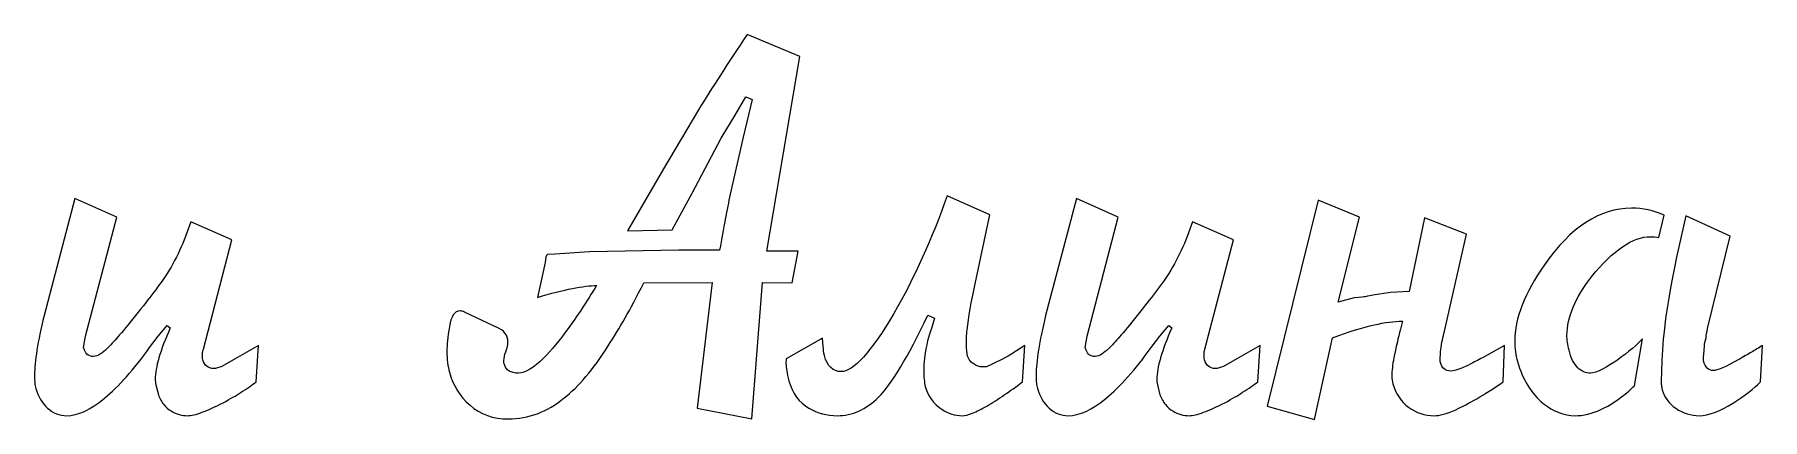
# Model space of a CAD drawing. Header units: millimetres. Extents: x -2390 to -1586, y -45 to 351.
# Drawn here: x -2199.8 to -2099.8, y -32.5 to -10.2 of the extents above; entities that cross this region are included whole.
import ezdxf

# ---------------------------------------------------------------- set-up
doc = ezdxf.new("R2010")
doc.units = ezdxf.units.MM
doc.header["$MEASUREMENT"] = 0
doc.layers.add('layer 1', color=7, linetype='Continuous')

msp = doc.modelspace()

# ---------------------------------------------------------------- linework, layer by layer
at = {"layer": 'layer 1', "color": 7}
for points, knots in [([(-2158.5482, -10.2254), (-2158.5482, -10.2254), (-2155.5026, -11.5017), (-2155.5026, -11.5017), (-2155.5026, -11.5017), (-2155.5026, -11.5017), (-2157.4223, -22.7711), (-2157.4223, -22.7711), (-2157.4223, -22.7711), (-2157.4223, -22.7711), (-2155.6116, -22.7711), (-2155.6116, -22.7711), (-2155.6116, -22.7711), (-2155.6116, -22.7711), (-2155.9436, -24.6078), (-2155.9436, -24.6078), (-2155.9436, -24.6078), (-2155.9436, -24.6078), (-2157.661, -24.5767), (-2157.661, -24.5767), (-2157.661, -24.5767), (-2157.661, -24.5767), (-2158.2888, -32.4839), (-2158.2888, -32.4839), (-2158.2888, -32.4839), (-2158.2888, -32.4839), (-2161.4538, -31.8613), (-2161.4538, -31.8613), (-2161.4538, -31.8613), (-2161.4538, -31.8613), (-2160.5717, -24.5767), (-2160.5717, -24.5767), (-2160.5717, -24.5767), (-2160.5717, -24.5767), (-2164.5409, -24.6078), (-2164.5409, -24.6078), (-2164.5409, -24.6078), (-2164.9456, -25.4172), (-2165.3036, -26.0917), (-2165.6045, -26.6313), (-2165.6045, -26.6313), (-2165.9418, -27.2176), (-2166.2687, -27.7572), (-2166.5955, -28.2553), (-2166.5955, -28.2553), (-2167.4568, -29.6147), (-2168.3077, -30.616), (-2169.1379, -31.2698), (-2169.1379, -31.2698), (-2170.1341, -32.0792), (-2171.2081, -32.4839), (-2172.3651, -32.4839), (-2172.3651, -32.4839), (-2173.2472, -32.4839), (-2173.9891, -32.2193), (-2174.5858, -31.6952), (-2174.5858, -31.6952), (-2175.1824, -31.166), (-2175.582, -30.5278), (-2175.7739, -29.7755), (-2175.7739, -29.7755), (-2175.8725, -29.4331), (-2175.9244, -29.0284), (-2175.9244, -28.5614), (-2175.9244, -28.5614), (-2175.9244, -28.2138), (-2175.8777, -27.7416), (-2175.7791, -27.1398), (-2175.7791, -27.1398), (-2175.6857, -26.5327), (-2175.4782, -26.2318), (-2175.1617, -26.2318), (-2175.1617, -26.2318), (-2175.0839, -26.2318), (-2174.9957, -26.2525), (-2174.9023, -26.294), (-2174.9023, -26.294), (-2174.9023, -26.294), (-2172.8943, -27.2539), (-2172.8943, -27.2539), (-2172.8943, -27.2539), (-2172.7127, -27.3317), (-2172.5778, -27.4614), (-2172.4844, -27.6327), (-2172.4844, -27.6327), (-2172.4844, -27.6327), (-2172.4066, -27.8765), (-2172.4066, -27.8765), (-2172.4066, -27.8765), (-2172.4066, -27.9751), (-2172.4066, -28.0789), (-2172.4066, -28.1775), (-2172.4066, -28.1775), (-2172.417, -28.2812), (-2172.4585, -28.4213), (-2172.5208, -28.5977), (-2172.5208, -28.5977), (-2172.5882, -28.7741), (-2172.6245, -28.9454), (-2172.6245, -29.1062), (-2172.6245, -29.1062), (-2172.6245, -29.1477), (-2172.6245, -29.184), (-2172.6245, -29.2255), (-2172.6245, -29.2255), (-2172.6038, -29.2774), (-2172.5934, -29.3137), (-2172.5934, -29.3345), (-2172.5934, -29.3345), (-2172.5, -29.6665), (-2172.2302, -29.8326), (-2171.784, -29.8326), (-2171.784, -29.8326), (-2171.3897, -29.8326), (-2170.8968, -29.5368), (-2170.3105, -28.9402), (-2170.3105, -28.9402), (-2169.885, -28.5147), (-2169.4181, -27.9492), (-2168.9096, -27.2487), (-2168.9096, -27.2487), (-2168.4011, -26.5535), (-2167.8563, -25.7233), (-2167.2648, -24.7583), (-2167.2648, -24.7583), (-2167.9964, -24.7583), (-2169.1327, -24.9866), (-2170.6737, -25.4431), (-2170.6737, -25.4431), (-2170.6737, -25.4431), (-2170.2482, -23.4248), (-2170.2482, -23.4248), (-2170.2482, -23.4248), (-2170.2171, -23.1602), (-2170.1704, -23.0097), (-2170.1133, -22.9682), (-2170.1133, -22.9682), (-2170.1133, -22.9682), (-2169.6827, -22.9371), (-2169.6827, -22.9371), (-2169.6827, -22.9371), (-2169.6827, -22.9371), (-2167.6685, -22.8073), (-2167.6685, -22.8073), (-2167.6685, -22.8073), (-2167.6685, -22.8073), (-2162.5157, -22.7088), (-2162.5157, -22.7088), (-2162.5157, -22.7088), (-2162.5157, -22.7088), (-2160.1463, -22.7088), (-2160.1463, -22.7088), (-2160.1463, -22.7088), (-2159.9284, -21.4221), (-2159.726, -20.3429), (-2159.534, -19.4712), (-2159.534, -19.4712), (-2159.534, -19.4712), (-2158.7921, -16.1713), (-2158.7921, -16.1713), (-2158.7921, -16.1713), (-2158.7921, -16.1713), (-2158.2577, -13.9974), (-2158.2577, -13.9974), (-2158.2577, -13.9974), (-2158.2577, -13.9974), (-2158.6364, -13.8417), (-2158.6364, -13.8417), (-2158.6364, -13.8417), (-2158.6364, -13.8417), (-2159.2435, -14.895), (-2159.2435, -14.895), (-2159.2435, -14.895), (-2159.2435, -14.895), (-2160.0529, -16.2284), (-2160.0529, -16.2284), (-2160.0529, -16.2284), (-2160.0529, -16.2284), (-2161.7443, -19.4089), (-2161.7443, -19.4089), (-2161.7443, -19.4089), (-2161.7443, -19.4089), (-2162.8909, -21.535), (-2162.8909, -21.535), (-2162.8909, -21.535), (-2162.8909, -21.535), (-2165.4838, -21.5845), (-2165.4838, -21.5845), (-2165.4838, -21.5845), (-2165.4838, -21.5845), (-2163.3994, -18.0081), (-2163.3994, -18.0081), (-2163.3994, -18.0081), (-2163.3994, -18.0081), (-2161.3759, -14.5889), (-2161.3759, -14.5889), (-2161.3759, -14.5889), (-2160.6236, -13.3644), (-2159.6845, -11.9064), (-2158.5482, -10.2254)], [0, 0, 0, 0, 0.0196078, 0.0196078, 0.0196078, 0.0196078, 0.0392157, 0.0392157, 0.0392157, 0.0392157, 0.0588235, 0.0588235, 0.0588235, 0.0588235, 0.0784314, 0.0784314, 0.0784314, 0.0784314, 0.0980392, 0.0980392, 0.0980392, 0.0980392, 0.1176471, 0.1176471, 0.1176471, 0.1176471, 0.1372549, 0.1372549, 0.1372549, 0.1372549, 0.1568627, 0.1568627, 0.1568627, 0.1568627, 0.1764706, 0.1764706, 0.1764706, 0.1764706, 0.1960784, 0.1960784, 0.1960784, 0.1960784, 0.2156863, 0.2156863, 0.2156863, 0.2156863, 0.2352941, 0.2352941, 0.2352941, 0.2352941, 0.254902, 0.254902, 0.254902, 0.254902, 0.2745098, 0.2745098, 0.2745098, 0.2745098, 0.2941176, 0.2941176, 0.2941176, 0.2941176, 0.3137255, 0.3137255, 0.3137255, 0.3137255, 0.3333333, 0.3333333, 0.3333333, 0.3333333, 0.3529412, 0.3529412, 0.3529412, 0.3529412, 0.372549, 0.372549, 0.372549, 0.372549, 0.3921569, 0.3921569, 0.3921569, 0.3921569, 0.4117647, 0.4117647, 0.4117647, 0.4117647, 0.4313725, 0.4313725, 0.4313725, 0.4313725, 0.4509804, 0.4509804, 0.4509804, 0.4509804, 0.4705882, 0.4705882, 0.4705882, 0.4705882, 0.4901961, 0.4901961, 0.4901961, 0.4901961, 0.5098039, 0.5098039, 0.5098039, 0.5098039, 0.5294118, 0.5294118, 0.5294118, 0.5294118, 0.5490196, 0.5490196, 0.5490196, 0.5490196, 0.5686275, 0.5686275, 0.5686275, 0.5686275, 0.5882353, 0.5882353, 0.5882353, 0.5882353, 0.6078431, 0.6078431, 0.6078431, 0.6078431, 0.627451, 0.627451, 0.627451, 0.627451, 0.6470588, 0.6470588, 0.6470588, 0.6470588, 0.6666667, 0.6666667, 0.6666667, 0.6666667, 0.6862745, 0.6862745, 0.6862745, 0.6862745, 0.7058824, 0.7058824, 0.7058824, 0.7058824, 0.7254902, 0.7254902, 0.7254902, 0.7254902, 0.745098, 0.745098, 0.745098, 0.745098, 0.7647059, 0.7647059, 0.7647059, 0.7647059, 0.7843137, 0.7843137, 0.7843137, 0.7843137, 0.8039216, 0.8039216, 0.8039216, 0.8039216, 0.8235294, 0.8235294, 0.8235294, 0.8235294, 0.8431373, 0.8431373, 0.8431373, 0.8431373, 0.8627451, 0.8627451, 0.8627451, 0.8627451, 0.8823529, 0.8823529, 0.8823529, 0.8823529, 0.9019608, 0.9019608, 0.9019608, 0.9019608, 0.9215686, 0.9215686, 0.9215686, 0.9215686, 0.9411765, 0.9411765, 0.9411765, 0.9411765, 0.9607843, 0.9607843, 0.9607843, 0.9607843, 1, 1, 1, 1]), ([(-2190.7375, -21.0641), (-2190.7375, -21.0641), (-2188.3612, -22.1121), (-2188.3612, -22.1121), (-2188.3612, -22.1121), (-2188.3612, -22.1121), (-2190.0059, -28.4369), (-2190.0059, -28.4369), (-2190.0059, -28.4369), (-2190.0267, -28.4888), (-2190.0423, -28.551), (-2190.0526, -28.634), (-2190.0526, -28.634), (-2190.063, -28.7171), (-2190.063, -28.7741), (-2190.063, -28.8156), (-2190.063, -28.8156), (-2190.063, -28.8779), (-2190.0578, -28.9557), (-2190.0371, -29.0595), (-2190.0371, -29.0595), (-2189.9437, -29.3916), (-2189.7361, -29.5628), (-2189.4093, -29.5628), (-2189.4093, -29.5628), (-2189.2692, -29.5628), (-2189.1083, -29.5213), (-2188.9371, -29.4383), (-2188.9371, -29.4383), (-2188.9371, -29.4383), (-2188.1588, -28.9972), (-2188.1588, -28.9972), (-2188.1588, -28.9972), (-2188.1588, -28.9972), (-2186.8202, -28.2242), (-2186.8202, -28.2242), (-2186.8202, -28.2242), (-2186.8202, -28.2242), (-2186.9551, -30.3359), (-2186.9551, -30.3359), (-2186.9551, -30.3359), (-2187.1886, -30.5175), (-2187.4792, -30.7198), (-2187.8268, -30.9429), (-2187.8268, -30.9429), (-2188.1121, -31.1245), (-2188.4546, -31.3269), (-2188.8593, -31.55), (-2188.8593, -31.55), (-2189.3314, -31.7834), (-2189.7361, -31.965), (-2190.089, -32.0999), (-2190.089, -32.0999), (-2190.4366, -32.2296), (-2190.7168, -32.2971), (-2190.9191, -32.2971), (-2190.9191, -32.2971), (-2191.246, -32.2971), (-2191.5573, -32.2037), (-2191.8634, -32.0221), (-2191.8634, -32.0221), (-2192.0242, -31.9339), (-2192.1695, -31.8094), (-2192.2992, -31.6485), (-2192.2992, -31.6485), (-2192.4238, -31.4929), (-2192.5275, -31.3061), (-2192.6105, -31.083), (-2192.6105, -31.083), (-2192.6105, -31.083), (-2192.761, -30.5175), (-2192.761, -30.5175), (-2192.761, -30.5175), (-2192.7818, -30.3774), (-2192.7921, -30.2632), (-2192.7921, -30.1854), (-2192.7921, -30.1854), (-2192.7921, -29.5161), (-2192.5016, -28.5251), (-2191.9257, -27.2176), (-2191.9257, -27.2176), (-2191.9257, -27.2176), (-2192.0917, -27.0671), (-2192.0917, -27.0671), (-2192.0917, -27.0671), (-2192.0917, -27.0671), (-2192.6261, -27.6897), (-2192.6261, -27.6897), (-2192.6261, -27.6897), (-2192.6261, -27.6897), (-2193.1138, -28.3435), (-2193.1138, -28.3435), (-2193.1138, -28.3435), (-2194.0374, -29.6302), (-2194.909, -30.6108), (-2195.7236, -31.2853), (-2195.7236, -31.2853), (-2196.5434, -31.9598), (-2197.2698, -32.2971), (-2197.9132, -32.2971), (-2197.9132, -32.2971), (-2198.3282, -32.2971), (-2198.6966, -32.1518), (-2199.0183, -31.8613), (-2199.0183, -31.8613), (-2199.3348, -31.5759), (-2199.5631, -31.192), (-2199.6928, -30.7146), (-2199.6928, -30.7146), (-2199.7239, -30.6264), (-2199.7447, -30.5226), (-2199.7551, -30.4033), (-2199.7551, -30.4033), (-2199.7654, -30.2892), (-2199.7706, -30.1335), (-2199.7706, -29.9415), (-2199.7706, -29.9415), (-2199.7706, -29.1581), (-2199.589, -28.0114), (-2199.2207, -26.5016), (-2199.2207, -26.5016), (-2199.2207, -26.5016), (-2197.441, -19.7203), (-2197.441, -19.7203), (-2197.441, -19.7203), (-2197.441, -19.7203), (-2195.018, -20.7995), (-2195.018, -20.7995), (-2195.018, -20.7995), (-2195.018, -20.7995), (-2196.8288, -27.6897), (-2196.8288, -27.6897), (-2196.8288, -27.6897), (-2196.8288, -27.6897), (-2196.9377, -28.3435), (-2196.9377, -28.3435), (-2196.9377, -28.3435), (-2196.9377, -28.3435), (-2196.8755, -28.4991), (-2196.8755, -28.4991), (-2196.8755, -28.4991), (-2196.8443, -28.6185), (-2196.7769, -28.7171), (-2196.6783, -28.7845), (-2196.6783, -28.7845), (-2196.6783, -28.7845), (-2196.45, -28.8779), (-2196.45, -28.8779), (-2196.45, -28.8779), (-2196.1958, -28.8779), (-2195.9364, -28.7482), (-2195.6717, -28.4991), (-2195.6717, -28.4991), (-2195.4694, -28.302), (-2195.2567, -28.0841), (-2195.0336, -27.8298), (-2195.0336, -27.8298), (-2194.8105, -27.5756), (-2194.494, -27.1968), (-2194.0893, -26.6884), (-2194.0893, -26.6884), (-2193.2435, -25.6455), (-2192.6209, -24.8309), (-2192.211, -24.2394), (-2192.211, -24.2394), (-2191.5936, -23.2795), (-2191.1007, -22.2211), (-2190.7375, -21.0641)], [0, 0, 0, 0, 0.0232558, 0.0232558, 0.0232558, 0.0232558, 0.0465116, 0.0465116, 0.0465116, 0.0465116, 0.0697674, 0.0697674, 0.0697674, 0.0697674, 0.0930233, 0.0930233, 0.0930233, 0.0930233, 0.1162791, 0.1162791, 0.1162791, 0.1162791, 0.1395349, 0.1395349, 0.1395349, 0.1395349, 0.1627907, 0.1627907, 0.1627907, 0.1627907, 0.1860465, 0.1860465, 0.1860465, 0.1860465, 0.2093023, 0.2093023, 0.2093023, 0.2093023, 0.2325581, 0.2325581, 0.2325581, 0.2325581, 0.255814, 0.255814, 0.255814, 0.255814, 0.2790698, 0.2790698, 0.2790698, 0.2790698, 0.3023256, 0.3023256, 0.3023256, 0.3023256, 0.3255814, 0.3255814, 0.3255814, 0.3255814, 0.3488372, 0.3488372, 0.3488372, 0.3488372, 0.372093, 0.372093, 0.372093, 0.372093, 0.3953488, 0.3953488, 0.3953488, 0.3953488, 0.4186047, 0.4186047, 0.4186047, 0.4186047, 0.4418605, 0.4418605, 0.4418605, 0.4418605, 0.4651163, 0.4651163, 0.4651163, 0.4651163, 0.4883721, 0.4883721, 0.4883721, 0.4883721, 0.5116279, 0.5116279, 0.5116279, 0.5116279, 0.5348837, 0.5348837, 0.5348837, 0.5348837, 0.5581395, 0.5581395, 0.5581395, 0.5581395, 0.5813953, 0.5813953, 0.5813953, 0.5813953, 0.6046512, 0.6046512, 0.6046512, 0.6046512, 0.627907, 0.627907, 0.627907, 0.627907, 0.6511628, 0.6511628, 0.6511628, 0.6511628, 0.6744186, 0.6744186, 0.6744186, 0.6744186, 0.6976744, 0.6976744, 0.6976744, 0.6976744, 0.7209302, 0.7209302, 0.7209302, 0.7209302, 0.744186, 0.744186, 0.744186, 0.744186, 0.7674419, 0.7674419, 0.7674419, 0.7674419, 0.7906977, 0.7906977, 0.7906977, 0.7906977, 0.8139535, 0.8139535, 0.8139535, 0.8139535, 0.8372093, 0.8372093, 0.8372093, 0.8372093, 0.8604651, 0.8604651, 0.8604651, 0.8604651, 0.8837209, 0.8837209, 0.8837209, 0.8837209, 0.9069767, 0.9069767, 0.9069767, 0.9069767, 0.9302326, 0.9302326, 0.9302326, 0.9302326, 0.9534884, 0.9534884, 0.9534884, 0.9534884, 1, 1, 1, 1]), ([(-2146.9884, -19.5646), (-2146.9884, -19.5646), (-2144.5135, -20.6594), (-2144.5135, -20.6594), (-2144.5135, -20.6594), (-2144.5135, -20.6594), (-2145.3644, -24.6701), (-2145.3644, -24.6701), (-2145.3644, -24.6701), (-2145.5979, -25.6922), (-2145.7535, -26.5794), (-2145.8365, -27.3265), (-2145.8365, -27.3265), (-2145.8573, -27.477), (-2145.8677, -27.6327), (-2145.8677, -27.7831), (-2145.8677, -27.7831), (-2145.8677, -27.944), (-2145.8677, -28.0633), (-2145.8677, -28.1308), (-2145.8677, -28.1308), (-2145.8677, -28.4473), (-2145.8469, -28.6859), (-2145.8054, -28.8468), (-2145.8054, -28.8468), (-2145.7535, -28.9661), (-2145.7172, -29.0491), (-2145.6964, -29.0803), (-2145.6964, -29.0803), (-2145.6757, -29.1166), (-2145.629, -29.1685), (-2145.546, -29.2411), (-2145.546, -29.2411), (-2145.3955, -29.3552), (-2145.2347, -29.4279), (-2145.0738, -29.4694), (-2145.0738, -29.4694), (-2145.0738, -29.4694), (-2144.7573, -29.4694), (-2144.7573, -29.4694), (-2144.7573, -29.4694), (-2144.6847, -29.459), (-2144.4149, -29.3345), (-2143.9479, -29.0906), (-2143.9479, -29.0906), (-2143.9479, -29.0906), (-2143.4654, -28.8468), (-2143.4654, -28.8468), (-2143.4654, -28.8468), (-2143.4654, -28.8468), (-2142.49, -28.2242), (-2142.49, -28.2242), (-2142.49, -28.2242), (-2142.49, -28.2242), (-2142.6404, -30.3359), (-2142.6404, -30.3359), (-2142.6404, -30.3359), (-2143.3513, -30.8858), (-2144.0361, -31.3476), (-2144.6951, -31.7367), (-2144.6951, -31.7367), (-2145.0012, -31.908), (-2145.271, -32.0429), (-2145.5148, -32.1466), (-2145.5148, -32.1466), (-2145.7587, -32.2452), (-2145.961, -32.2971), (-2146.1219, -32.2971), (-2146.1219, -32.2971), (-2146.5318, -32.2971), (-2146.9209, -32.1726), (-2147.2945, -31.9183), (-2147.2945, -31.9183), (-2147.7822, -31.6122), (-2148.0987, -31.1764), (-2148.2544, -30.6108), (-2148.2544, -30.6108), (-2148.3114, -30.3462), (-2148.3426, -30.0453), (-2148.3426, -29.7132), (-2148.3426, -29.7132), (-2148.3426, -29.4901), (-2148.327, -29.2307), (-2148.301, -28.9402), (-2148.301, -28.9402), (-2148.1973, -28.2086), (-2148.0624, -27.6482), (-2147.886, -27.2487), (-2147.886, -27.2487), (-2147.886, -27.2487), (-2147.7199, -26.6572), (-2147.7199, -26.6572), (-2147.7199, -26.6572), (-2147.7199, -26.6572), (-2148.0987, -26.4756), (-2148.0987, -26.4756), (-2148.0987, -26.4756), (-2149.2765, -28.9194), (-2150.226, -30.4967), (-2150.9524, -31.2179), (-2150.9524, -31.2179), (-2151.6787, -31.9391), (-2152.4726, -32.2971), (-2153.3442, -32.2971), (-2153.3442, -32.2971), (-2153.9461, -32.2971), (-2154.4909, -32.1518), (-2154.989, -31.8561), (-2154.989, -31.8561), (-2155.5441, -31.5344), (-2155.9333, -31.0052), (-2156.146, -30.2736), (-2156.146, -30.2736), (-2156.255, -29.8585), (-2156.312, -29.5213), (-2156.312, -29.2567), (-2156.312, -29.2567), (-2156.312, -29.1373), (-2156.3069, -29.0491), (-2156.2965, -28.9972), (-2156.2965, -28.9972), (-2156.2965, -28.9972), (-2154.2003, -27.8143), (-2154.2003, -27.8143), (-2154.2003, -27.8143), (-2154.2003, -27.8143), (-2154.1536, -28.2864), (-2154.1536, -28.2864), (-2154.1536, -28.2864), (-2154.1536, -28.4473), (-2154.1329, -28.6237), (-2154.0914, -28.8156), (-2154.0914, -28.8156), (-2153.9202, -29.4331), (-2153.5933, -29.7444), (-2153.1211, -29.7444), (-2153.1211, -29.7444), (-2152.4207, -29.7444), (-2151.4038, -28.6237), (-2150.0755, -26.3874), (-2150.0755, -26.3874), (-2148.8822, -24.3017), (-2147.8548, -22.0239), (-2146.9884, -19.5646)], [0, 0, 0, 0, 0.027027, 0.027027, 0.027027, 0.027027, 0.0540541, 0.0540541, 0.0540541, 0.0540541, 0.0810811, 0.0810811, 0.0810811, 0.0810811, 0.1081081, 0.1081081, 0.1081081, 0.1081081, 0.1351351, 0.1351351, 0.1351351, 0.1351351, 0.1621622, 0.1621622, 0.1621622, 0.1621622, 0.1891892, 0.1891892, 0.1891892, 0.1891892, 0.2162162, 0.2162162, 0.2162162, 0.2162162, 0.2432432, 0.2432432, 0.2432432, 0.2432432, 0.2702703, 0.2702703, 0.2702703, 0.2702703, 0.2972973, 0.2972973, 0.2972973, 0.2972973, 0.3243243, 0.3243243, 0.3243243, 0.3243243, 0.3513514, 0.3513514, 0.3513514, 0.3513514, 0.3783784, 0.3783784, 0.3783784, 0.3783784, 0.4054054, 0.4054054, 0.4054054, 0.4054054, 0.4324324, 0.4324324, 0.4324324, 0.4324324, 0.4594595, 0.4594595, 0.4594595, 0.4594595, 0.4864865, 0.4864865, 0.4864865, 0.4864865, 0.5135135, 0.5135135, 0.5135135, 0.5135135, 0.5405405, 0.5405405, 0.5405405, 0.5405405, 0.5675676, 0.5675676, 0.5675676, 0.5675676, 0.5945946, 0.5945946, 0.5945946, 0.5945946, 0.6216216, 0.6216216, 0.6216216, 0.6216216, 0.6486486, 0.6486486, 0.6486486, 0.6486486, 0.6756757, 0.6756757, 0.6756757, 0.6756757, 0.7027027, 0.7027027, 0.7027027, 0.7027027, 0.7297297, 0.7297297, 0.7297297, 0.7297297, 0.7567568, 0.7567568, 0.7567568, 0.7567568, 0.7837838, 0.7837838, 0.7837838, 0.7837838, 0.8108108, 0.8108108, 0.8108108, 0.8108108, 0.8378378, 0.8378378, 0.8378378, 0.8378378, 0.8648649, 0.8648649, 0.8648649, 0.8648649, 0.8918919, 0.8918919, 0.8918919, 0.8918919, 0.9189189, 0.9189189, 0.9189189, 0.9189189, 0.9459459, 0.9459459, 0.9459459, 0.9459459, 1, 1, 1, 1]), ([(-2132.8083, -21.0641), (-2132.8083, -21.0641), (-2130.432, -22.1121), (-2130.432, -22.1121), (-2130.432, -22.1121), (-2130.432, -22.1121), (-2132.0767, -28.4369), (-2132.0767, -28.4369), (-2132.0767, -28.4369), (-2132.0975, -28.4888), (-2132.1131, -28.551), (-2132.1234, -28.634), (-2132.1234, -28.634), (-2132.1338, -28.7171), (-2132.1338, -28.7741), (-2132.1338, -28.8156), (-2132.1338, -28.8156), (-2132.1338, -28.8779), (-2132.1286, -28.9557), (-2132.1079, -29.0595), (-2132.1079, -29.0595), (-2132.0145, -29.3916), (-2131.8069, -29.5628), (-2131.4801, -29.5628), (-2131.4801, -29.5628), (-2131.34, -29.5628), (-2131.1791, -29.5213), (-2131.0079, -29.4383), (-2131.0079, -29.4383), (-2131.0079, -29.4383), (-2130.2296, -28.9972), (-2130.2296, -28.9972), (-2130.2296, -28.9972), (-2130.2296, -28.9972), (-2128.891, -28.2242), (-2128.891, -28.2242), (-2128.891, -28.2242), (-2128.891, -28.2242), (-2129.0259, -30.3359), (-2129.0259, -30.3359), (-2129.0259, -30.3359), (-2129.2594, -30.5175), (-2129.55, -30.7198), (-2129.8976, -30.9429), (-2129.8976, -30.9429), (-2130.1829, -31.1245), (-2130.5254, -31.3269), (-2130.9301, -31.55), (-2130.9301, -31.55), (-2131.4022, -31.7834), (-2131.8069, -31.965), (-2132.1598, -32.0999), (-2132.1598, -32.0999), (-2132.5074, -32.2296), (-2132.7876, -32.2971), (-2132.9899, -32.2971), (-2132.9899, -32.2971), (-2133.3168, -32.2971), (-2133.6281, -32.2037), (-2133.9342, -32.0221), (-2133.9342, -32.0221), (-2134.095, -31.9339), (-2134.2403, -31.8094), (-2134.37, -31.6485), (-2134.37, -31.6485), (-2134.4946, -31.4929), (-2134.5983, -31.3061), (-2134.6813, -31.083), (-2134.6813, -31.083), (-2134.6813, -31.083), (-2134.8318, -30.5175), (-2134.8318, -30.5175), (-2134.8318, -30.5175), (-2134.8526, -30.3774), (-2134.8629, -30.2632), (-2134.8629, -30.1854), (-2134.8629, -30.1854), (-2134.8629, -29.5161), (-2134.5724, -28.5251), (-2133.9965, -27.2176), (-2133.9965, -27.2176), (-2133.9965, -27.2176), (-2134.1625, -27.0671), (-2134.1625, -27.0671), (-2134.1625, -27.0671), (-2134.1625, -27.0671), (-2134.6969, -27.6897), (-2134.6969, -27.6897), (-2134.6969, -27.6897), (-2134.6969, -27.6897), (-2135.1846, -28.3435), (-2135.1846, -28.3435), (-2135.1846, -28.3435), (-2136.1082, -29.6302), (-2136.9798, -30.6108), (-2137.7944, -31.2853), (-2137.7944, -31.2853), (-2138.6142, -31.9598), (-2139.3406, -32.2971), (-2139.984, -32.2971), (-2139.984, -32.2971), (-2140.399, -32.2971), (-2140.7674, -32.1518), (-2141.0891, -31.8613), (-2141.0891, -31.8613), (-2141.4056, -31.5759), (-2141.6339, -31.192), (-2141.7636, -30.7146), (-2141.7636, -30.7146), (-2141.7947, -30.6264), (-2141.8155, -30.5226), (-2141.8259, -30.4033), (-2141.8259, -30.4033), (-2141.8362, -30.2892), (-2141.8414, -30.1335), (-2141.8414, -29.9415), (-2141.8414, -29.9415), (-2141.8414, -29.1581), (-2141.6598, -28.0114), (-2141.2915, -26.5016), (-2141.2915, -26.5016), (-2141.2915, -26.5016), (-2139.5118, -19.7203), (-2139.5118, -19.7203), (-2139.5118, -19.7203), (-2139.5118, -19.7203), (-2137.0888, -20.7995), (-2137.0888, -20.7995), (-2137.0888, -20.7995), (-2137.0888, -20.7995), (-2138.8996, -27.6897), (-2138.8996, -27.6897), (-2138.8996, -27.6897), (-2138.8996, -27.6897), (-2139.0085, -28.3435), (-2139.0085, -28.3435), (-2139.0085, -28.3435), (-2139.0085, -28.3435), (-2138.9463, -28.4991), (-2138.9463, -28.4991), (-2138.9463, -28.4991), (-2138.9151, -28.6185), (-2138.8477, -28.7171), (-2138.7491, -28.7845), (-2138.7491, -28.7845), (-2138.7491, -28.7845), (-2138.5208, -28.8779), (-2138.5208, -28.8779), (-2138.5208, -28.8779), (-2138.2666, -28.8779), (-2138.0072, -28.7482), (-2137.7425, -28.4991), (-2137.7425, -28.4991), (-2137.5402, -28.302), (-2137.3275, -28.0841), (-2137.1044, -27.8298), (-2137.1044, -27.8298), (-2136.8813, -27.5756), (-2136.5648, -27.1968), (-2136.1601, -26.6884), (-2136.1601, -26.6884), (-2135.3143, -25.6455), (-2134.6917, -24.8309), (-2134.2818, -24.2394), (-2134.2818, -24.2394), (-2133.6644, -23.2795), (-2133.1715, -22.2211), (-2132.8083, -21.0641)], [0, 0, 0, 0, 0.0232558, 0.0232558, 0.0232558, 0.0232558, 0.0465116, 0.0465116, 0.0465116, 0.0465116, 0.0697674, 0.0697674, 0.0697674, 0.0697674, 0.0930233, 0.0930233, 0.0930233, 0.0930233, 0.1162791, 0.1162791, 0.1162791, 0.1162791, 0.1395349, 0.1395349, 0.1395349, 0.1395349, 0.1627907, 0.1627907, 0.1627907, 0.1627907, 0.1860465, 0.1860465, 0.1860465, 0.1860465, 0.2093023, 0.2093023, 0.2093023, 0.2093023, 0.2325581, 0.2325581, 0.2325581, 0.2325581, 0.255814, 0.255814, 0.255814, 0.255814, 0.2790698, 0.2790698, 0.2790698, 0.2790698, 0.3023256, 0.3023256, 0.3023256, 0.3023256, 0.3255814, 0.3255814, 0.3255814, 0.3255814, 0.3488372, 0.3488372, 0.3488372, 0.3488372, 0.372093, 0.372093, 0.372093, 0.372093, 0.3953488, 0.3953488, 0.3953488, 0.3953488, 0.4186047, 0.4186047, 0.4186047, 0.4186047, 0.4418605, 0.4418605, 0.4418605, 0.4418605, 0.4651163, 0.4651163, 0.4651163, 0.4651163, 0.4883721, 0.4883721, 0.4883721, 0.4883721, 0.5116279, 0.5116279, 0.5116279, 0.5116279, 0.5348837, 0.5348837, 0.5348837, 0.5348837, 0.5581395, 0.5581395, 0.5581395, 0.5581395, 0.5813953, 0.5813953, 0.5813953, 0.5813953, 0.6046512, 0.6046512, 0.6046512, 0.6046512, 0.627907, 0.627907, 0.627907, 0.627907, 0.6511628, 0.6511628, 0.6511628, 0.6511628, 0.6744186, 0.6744186, 0.6744186, 0.6744186, 0.6976744, 0.6976744, 0.6976744, 0.6976744, 0.7209302, 0.7209302, 0.7209302, 0.7209302, 0.744186, 0.744186, 0.744186, 0.744186, 0.7674419, 0.7674419, 0.7674419, 0.7674419, 0.7906977, 0.7906977, 0.7906977, 0.7906977, 0.8139535, 0.8139535, 0.8139535, 0.8139535, 0.8372093, 0.8372093, 0.8372093, 0.8372093, 0.8604651, 0.8604651, 0.8604651, 0.8604651, 0.8837209, 0.8837209, 0.8837209, 0.8837209, 0.9069767, 0.9069767, 0.9069767, 0.9069767, 0.9302326, 0.9302326, 0.9302326, 0.9302326, 0.9534884, 0.9534884, 0.9534884, 0.9534884, 1, 1, 1, 1]), ([(-2125.534, -19.8136), (-2125.534, -19.8136), (-2123.1421, -20.8046), (-2123.1421, -20.8046), (-2123.1421, -20.8046), (-2123.1421, -20.8046), (-2124.377, -25.7285), (-2124.377, -25.7285), (-2124.377, -25.7285), (-2124.377, -25.7285), (-2123.4483, -25.4743), (-2123.4483, -25.4743), (-2123.4483, -25.4743), (-2123.0643, -25.4431), (-2122.8516, -25.4224), (-2122.8101, -25.412), (-2122.8101, -25.412), (-2122.6077, -25.3601), (-2122.4573, -25.329), (-2122.3691, -25.3186), (-2122.3691, -25.3186), (-2122.3691, -25.3186), (-2121.3469, -25.1681), (-2121.3469, -25.1681), (-2121.3469, -25.1681), (-2121.3469, -25.1681), (-2120.2677, -25.1059), (-2120.2677, -25.1059), (-2120.2677, -25.1059), (-2120.2677, -25.1059), (-2119.3857, -20.8358), (-2119.3857, -20.8358), (-2119.3857, -20.8358), (-2119.3857, -20.8358), (-2116.9471, -21.7801), (-2116.9471, -21.7801), (-2116.9471, -21.7801), (-2116.9471, -21.7801), (-2118.2598, -27.5704), (-2118.2598, -27.5704), (-2118.2598, -27.5704), (-2118.2909, -27.6223), (-2118.3428, -27.8765), (-2118.4258, -28.3435), (-2118.4258, -28.3435), (-2118.457, -28.6704), (-2118.4725, -28.9038), (-2118.4725, -29.0439), (-2118.4725, -29.0439), (-2118.4725, -29.1373), (-2118.4673, -29.1892), (-2118.457, -29.21), (-2118.457, -29.21), (-2118.3739, -29.5472), (-2118.1768, -29.7132), (-2117.8603, -29.7132), (-2117.8603, -29.7132), (-2117.6891, -29.7132), (-2117.466, -29.651), (-2117.191, -29.5316), (-2117.191, -29.5316), (-2117.0924, -29.4901), (-2116.9367, -29.4175), (-2116.7344, -29.3085), (-2116.7344, -29.3085), (-2116.532, -29.2048), (-2116.2986, -29.0803), (-2116.0339, -28.9402), (-2116.0339, -28.9402), (-2116.0339, -28.9402), (-2114.7576, -28.2242), (-2114.7576, -28.2242), (-2114.7576, -28.2242), (-2114.7576, -28.2242), (-2114.8354, -30.3359), (-2114.8354, -30.3359), (-2114.8354, -30.3359), (-2115.4113, -30.7302), (-2115.9198, -31.0571), (-2116.3556, -31.3113), (-2116.3556, -31.3113), (-2116.7915, -31.5603), (-2117.1962, -31.7731), (-2117.5749, -31.9495), (-2117.5749, -31.9495), (-2118.099, -32.183), (-2118.5192, -32.2971), (-2118.8202, -32.2971), (-2118.8202, -32.2971), (-2119.3701, -32.2971), (-2119.863, -32.1363), (-2120.2989, -31.8094), (-2120.2989, -31.8094), (-2120.7347, -31.4877), (-2121.0408, -31.0363), (-2121.212, -30.4604), (-2121.212, -30.4604), (-2121.2535, -30.3359), (-2121.2691, -30.1698), (-2121.2691, -29.9571), (-2121.2691, -29.9571), (-2121.2691, -29.7029), (-2121.2328, -29.3656), (-2121.1498, -28.9402), (-2121.1498, -28.9402), (-2121.129, -28.826), (-2121.0823, -28.6081), (-2121.0149, -28.2864), (-2121.0149, -28.2864), (-2120.9422, -27.9595), (-2120.8229, -27.4718), (-2120.6621, -26.8233), (-2120.6621, -26.8233), (-2121.1186, -26.8233), (-2121.6634, -26.8959), (-2122.3016, -27.036), (-2122.3016, -27.036), (-2122.9346, -27.1813), (-2123.7336, -27.4303), (-2124.6987, -27.7831), (-2124.6987, -27.7831), (-2124.6987, -27.7831), (-2125.7468, -32.515), (-2125.7468, -32.515), (-2125.7468, -32.515), (-2125.7468, -32.515), (-2128.4863, -31.7367), (-2128.4863, -31.7367), (-2128.4863, -31.7367), (-2128.4863, -31.7367), (-2125.534, -19.8136), (-2125.534, -19.8136)], [0, 0, 0, 0, 0.0294118, 0.0294118, 0.0294118, 0.0294118, 0.0588235, 0.0588235, 0.0588235, 0.0588235, 0.0882353, 0.0882353, 0.0882353, 0.0882353, 0.1176471, 0.1176471, 0.1176471, 0.1176471, 0.1470588, 0.1470588, 0.1470588, 0.1470588, 0.1764706, 0.1764706, 0.1764706, 0.1764706, 0.2058824, 0.2058824, 0.2058824, 0.2058824, 0.2352941, 0.2352941, 0.2352941, 0.2352941, 0.2647059, 0.2647059, 0.2647059, 0.2647059, 0.2941176, 0.2941176, 0.2941176, 0.2941176, 0.3235294, 0.3235294, 0.3235294, 0.3235294, 0.3529412, 0.3529412, 0.3529412, 0.3529412, 0.3823529, 0.3823529, 0.3823529, 0.3823529, 0.4117647, 0.4117647, 0.4117647, 0.4117647, 0.4411765, 0.4411765, 0.4411765, 0.4411765, 0.4705882, 0.4705882, 0.4705882, 0.4705882, 0.5, 0.5, 0.5, 0.5, 0.5294118, 0.5294118, 0.5294118, 0.5294118, 0.5588235, 0.5588235, 0.5588235, 0.5588235, 0.5882353, 0.5882353, 0.5882353, 0.5882353, 0.6176471, 0.6176471, 0.6176471, 0.6176471, 0.6470588, 0.6470588, 0.6470588, 0.6470588, 0.6764706, 0.6764706, 0.6764706, 0.6764706, 0.7058824, 0.7058824, 0.7058824, 0.7058824, 0.7352941, 0.7352941, 0.7352941, 0.7352941, 0.7647059, 0.7647059, 0.7647059, 0.7647059, 0.7941176, 0.7941176, 0.7941176, 0.7941176, 0.8235294, 0.8235294, 0.8235294, 0.8235294, 0.8529412, 0.8529412, 0.8529412, 0.8529412, 0.8823529, 0.8823529, 0.8823529, 0.8823529, 0.9117647, 0.9117647, 0.9117647, 0.9117647, 0.9411765, 0.9411765, 0.9411765, 0.9411765, 1, 1, 1, 1]), ([(-2105.8329, -21.9869), (-2105.9932, -21.9496), (-2106.1527, -21.9305), (-2106.3107, -21.9305), (-2106.3107, -21.9305), (-2107.3329, -21.9305), (-2108.464, -22.7036), (-2109.7144, -24.255), (-2109.7144, -24.255), (-2110.6639, -25.4743), (-2111.1412, -26.595), (-2111.1412, -27.6327), (-2111.1412, -27.6327), (-2111.1412, -27.9025), (-2111.0997, -28.193), (-2111.0219, -28.4991), (-2111.0219, -28.4991), (-2110.97, -28.7222), (-2110.9025, -28.9194), (-2110.8143, -29.0906), (-2110.8143, -29.0906), (-2110.7261, -29.2618), (-2110.6275, -29.4071), (-2110.5186, -29.5316), (-2110.5186, -29.5316), (-2110.2851, -29.734), (-2110.0412, -29.8326), (-2109.787, -29.8326), (-2109.787, -29.8326), (-2109.0752, -29.8326), (-2107.2796, -28.4246), (-2106.7766, -27.8463), (-2106.7766, -27.8463), (-2106.7766, -27.8463), (-2107.2368, -30.5579), (-2107.2368, -30.5579), (-2107.2368, -30.5579), (-2107.3861, -30.705), (-2107.3935, -30.7161), (-2107.5715, -30.8703), (-2107.5715, -30.8703), (-2108.6728, -31.8242), (-2109.7144, -32.2971), (-2110.6742, -32.2971), (-2110.6742, -32.2971), (-2111.3072, -32.2971), (-2111.9195, -32.0584), (-2112.5161, -31.5811), (-2112.5161, -31.5811), (-2113.2062, -31.0155), (-2113.7043, -30.2061), (-2114.0104, -29.1529), (-2114.0104, -29.1529), (-2114.109, -28.7897), (-2114.1609, -28.4006), (-2114.1609, -27.9959), (-2114.1609, -27.9959), (-2114.1609, -26.6624), (-2113.5902, -25.1837), (-2112.4435, -23.5597), (-2112.4435, -23.5597), (-2110.9233, -21.3754), (-2109.2422, -20.2806), (-2107.4055, -20.2806), (-2107.4055, -20.2806), (-2106.7496, -20.2806), (-2106.1193, -20.4143), (-2105.5147, -20.6868), (-2105.5147, -20.6868), (-2105.5147, -20.6868), (-2105.8329, -21.9869), (-2105.8329, -21.9869)], [0, 0, 0, 0, 0.0526316, 0.0526316, 0.0526316, 0.0526316, 0.1052632, 0.1052632, 0.1052632, 0.1052632, 0.1578947, 0.1578947, 0.1578947, 0.1578947, 0.2105263, 0.2105263, 0.2105263, 0.2105263, 0.2631579, 0.2631579, 0.2631579, 0.2631579, 0.3157895, 0.3157895, 0.3157895, 0.3157895, 0.3684211, 0.3684211, 0.3684211, 0.3684211, 0.4210526, 0.4210526, 0.4210526, 0.4210526, 0.4736842, 0.4736842, 0.4736842, 0.4736842, 0.5263158, 0.5263158, 0.5263158, 0.5263158, 0.5789474, 0.5789474, 0.5789474, 0.5789474, 0.6315789, 0.6315789, 0.6315789, 0.6315789, 0.6842105, 0.6842105, 0.6842105, 0.6842105, 0.7368421, 0.7368421, 0.7368421, 0.7368421, 0.7894737, 0.7894737, 0.7894737, 0.7894737, 0.8421053, 0.8421053, 0.8421053, 0.8421053, 0.8947368, 0.8947368, 0.8947368, 0.8947368, 1, 1, 1, 1]), ([(-2104.2717, -20.7216), (-2104.2717, -20.7216), (-2101.7034, -21.8994), (-2101.7034, -21.8994), (-2101.7034, -21.8994), (-2101.7034, -21.8994), (-2103.0109, -27.2487), (-2103.0109, -27.2487), (-2103.0109, -27.2487), (-2103.0524, -27.4511), (-2103.0835, -27.6327), (-2103.0991, -27.7831), (-2103.0991, -27.7831), (-2103.151, -27.9855), (-2103.1821, -28.1411), (-2103.1925, -28.2553), (-2103.1925, -28.2553), (-2103.2236, -28.6289), (-2103.2392, -28.8883), (-2103.2392, -29.0284), (-2103.2392, -29.0284), (-2103.2392, -29.0699), (-2103.2392, -29.101), (-2103.2392, -29.1218), (-2103.2392, -29.1218), (-2103.1458, -29.4953), (-2102.9642, -29.6821), (-2102.6892, -29.6821), (-2102.6892, -29.6821), (-2102.4557, -29.6821), (-2101.9732, -29.4746), (-2101.2312, -29.0595), (-2101.2312, -29.0595), (-2100.9251, -28.8883), (-2100.6709, -28.7378), (-2100.4633, -28.6185), (-2100.4633, -28.6185), (-2100.2558, -28.4991), (-2100.0483, -28.3642), (-2099.8355, -28.2242), (-2099.8355, -28.2242), (-2099.8355, -28.2242), (-2099.9393, -30.3359), (-2099.9393, -30.3359), (-2099.9393, -30.3359), (-2100.3336, -30.7302), (-2100.8577, -31.1349), (-2101.5062, -31.55), (-2101.5062, -31.55), (-2102.326, -32.0481), (-2102.9849, -32.2971), (-2103.483, -32.2971), (-2103.483, -32.2971), (-2103.9707, -32.2971), (-2104.4221, -32.1518), (-2104.8424, -31.8665), (-2104.8424, -31.8665), (-2105.2627, -31.5759), (-2105.5221, -31.2231), (-2105.6259, -30.808), (-2105.6259, -30.808), (-2105.657, -30.6835), (-2105.6726, -30.6057), (-2105.6777, -30.5642), (-2105.6777, -30.5642), (-2105.6829, -30.5226), (-2105.6881, -30.45), (-2105.6881, -30.3359), (-2105.6881, -30.3359), (-2105.6881, -26.9781), (-2105.0123, -23.9568), (-2104.2717, -20.7216)], [0, 0, 0, 0, 0.0526316, 0.0526316, 0.0526316, 0.0526316, 0.1052632, 0.1052632, 0.1052632, 0.1052632, 0.1578947, 0.1578947, 0.1578947, 0.1578947, 0.2105263, 0.2105263, 0.2105263, 0.2105263, 0.2631579, 0.2631579, 0.2631579, 0.2631579, 0.3157895, 0.3157895, 0.3157895, 0.3157895, 0.3684211, 0.3684211, 0.3684211, 0.3684211, 0.4210526, 0.4210526, 0.4210526, 0.4210526, 0.4736842, 0.4736842, 0.4736842, 0.4736842, 0.5263158, 0.5263158, 0.5263158, 0.5263158, 0.5789474, 0.5789474, 0.5789474, 0.5789474, 0.6315789, 0.6315789, 0.6315789, 0.6315789, 0.6842105, 0.6842105, 0.6842105, 0.6842105, 0.7368421, 0.7368421, 0.7368421, 0.7368421, 0.7894737, 0.7894737, 0.7894737, 0.7894737, 0.8421053, 0.8421053, 0.8421053, 0.8421053, 0.8947368, 0.8947368, 0.8947368, 0.8947368, 1, 1, 1, 1])]:
    msp.add_open_spline(points, degree=3, knots=knots, dxfattribs=at)

doc.saveas('drawing.dxf')
